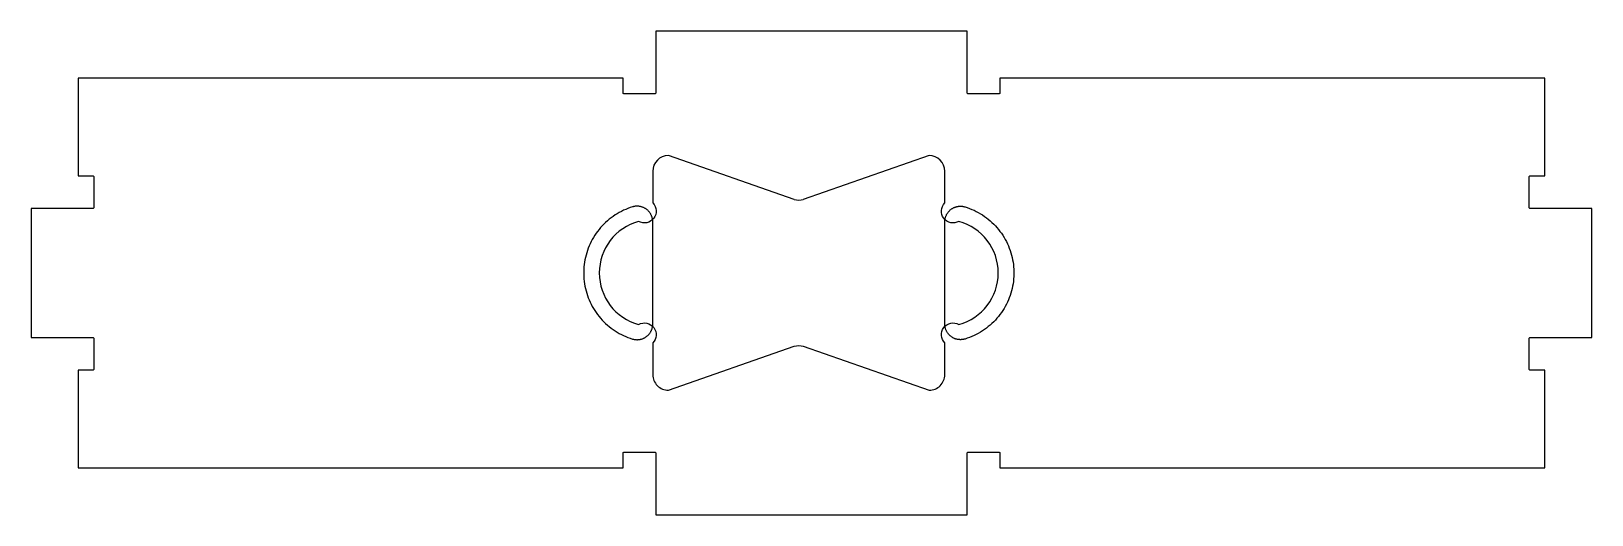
# Model space of a CAD drawing. Header units: centimetres. Extents: x -28.3 to -22.32, y -7.66 to -5.8.
import ezdxf

# ---------------------------------------------------------------- set-up
doc = ezdxf.new("R2010")
doc.units = ezdxf.units.CM
doc.header["$MEASUREMENT"] = 0
doc.layers.add('W-S-A v1_4_ANYTOOL_CUTTHROUGH_OUTSI', color=7, linetype='Continuous')

msp = doc.modelspace()

# ---------------------------------------------------------------- linework, layer by layer
at = {"layer": 'W-S-A v1_4_ANYTOOL_CUTTHROUGH_OUTSI'}
for p, q in [((-25.91, -5.8), (-25.91, -6.0375)), ((-24.715, -5.8), (-25.91, -5.8)), ((-24.715, -6.0375), (-24.715, -5.8)), ((-26.035, -5.98), (-28.125, -5.98)), ((-28.125, -5.98), (-28.125, -6.355)), ((-26.035, -6.0375), (-26.035, -5.98)), ((-22.5, -5.98), (-24.59, -5.98)), ((-24.59, -5.98), (-24.59, -6.0375)), ((-22.5, -6.355), (-22.5, -5.98)), ((-25.9125, -6.04), (-26.0325, -6.04)), ((-24.5925, -6.04), (-24.7125, -6.04)), ((-25.3784, -6.4462), (-25.8613, -6.2773)), ((-24.8613, -6.2773), (-25.3441, -6.4462)), ((-25.9213, -6.3373), (-25.9213, -6.4586)), ((-24.8013, -6.4586), (-24.8013, -6.3373)), ((-28.125, -6.355), (-28.0675, -6.355)), ((-28.065, -6.3575), (-28.065, -6.4775)), ((-22.56, -6.4775), (-22.56, -6.3575)), ((-22.5575, -6.355), (-22.5, -6.355)), ((-28.305, -6.48), (-28.305, -6.975)), ((-28.0675, -6.48), (-28.305, -6.48)), ((-26.0881, -6.5213), (-26.0952, -6.5273)), ((-26.0808, -6.5157), (-26.0881, -6.5213)), ((-26.0733, -6.5102), (-26.0808, -6.5157)), ((-26.0656, -6.505), (-26.0733, -6.5102)), ((-26.0578, -6.5001), (-26.0656, -6.505)), ((-26.0498, -6.4955), (-26.0578, -6.5001)), ((-26.0416, -6.4912), (-26.0498, -6.4955)), ((-26.0333, -6.4871), (-26.0416, -6.4912)), ((-26.0249, -6.4834), (-26.0333, -6.4871)), ((-26.0163, -6.4799), (-26.0249, -6.4834)), ((-26.0076, -6.4767), (-26.0163, -6.4799)), ((-25.9988, -6.4739), (-26.0076, -6.4767)), ((-25.9968, -6.4733), (-25.9988, -6.4739)), ((-25.9948, -6.4728), (-25.9968, -6.4733)), ((-25.9928, -6.4723), (-25.9948, -6.4728)), ((-25.9907, -6.472), (-25.9928, -6.4723)), ((-25.9887, -6.4717), (-25.9907, -6.472)), ((-25.9866, -6.4715), (-25.9887, -6.4717)), ((-25.9846, -6.4713), (-25.9866, -6.4715)), ((-25.9825, -6.4712), (-25.9846, -6.4713)), ((-25.9804, -6.4712), (-25.9825, -6.4712)), ((-25.9783, -6.4713), (-25.9804, -6.4712)), ((-25.9763, -6.4714), (-25.9783, -6.4713)), ((-25.9742, -6.4716), (-25.9763, -6.4714)), ((-25.9721, -6.4719), (-25.9742, -6.4716)), ((-25.9701, -6.4723), (-25.9721, -6.4719)), ((-25.9681, -6.4727), (-25.9701, -6.4723)), ((-25.966, -6.4732), (-25.9681, -6.4727)), ((-25.964, -6.4738), (-25.966, -6.4732)), ((-25.9621, -6.4744), (-25.964, -6.4738)), ((-25.9601, -6.4751), (-25.9621, -6.4744)), ((-25.9582, -6.4758), (-25.9601, -6.4751)), ((-25.9563, -6.4767), (-25.9582, -6.4758)), ((-25.9544, -6.4776), (-25.9563, -6.4767)), ((-25.9526, -6.4785), (-25.9544, -6.4776)), ((-25.9508, -6.4796), (-25.9526, -6.4785)), ((-25.949, -6.4806), (-25.9508, -6.4796)), ((-25.9473, -6.4818), (-25.949, -6.4806)), ((-25.9456, -6.483), (-25.9473, -6.4818)), ((-25.9439, -6.4843), (-25.9456, -6.483)), ((-25.9423, -6.4856), (-25.9439, -6.4843)), ((-25.9408, -6.4869), (-25.9423, -6.4856)), ((-25.9393, -6.4884), (-25.9408, -6.4869)), ((-25.9378, -6.4899), (-25.9393, -6.4884)), ((-25.9364, -6.4914), (-25.9378, -6.4899)), ((-25.9351, -6.493), (-25.9364, -6.4914)), ((-25.9338, -6.4946), (-25.9351, -6.493)), ((-25.9325, -6.4962), (-25.9338, -6.4946)), ((-25.9313, -6.4979), (-25.9325, -6.4962)), ((-25.9302, -6.4997), (-25.9313, -6.4979)), ((-25.9292, -6.5015), (-25.9302, -6.4997)), ((-25.9282, -6.5033), (-25.9292, -6.5015)), ((-25.9272, -6.5052), (-25.9282, -6.5033)), ((-25.9264, -6.507), (-25.9272, -6.5052)), ((-25.9256, -6.5089), (-25.9264, -6.507)), ((-25.9248, -6.5109), (-25.9256, -6.5089)), ((-25.9241, -6.5129), (-25.9248, -6.5109)), ((-25.9235, -6.5148), (-25.9241, -6.5129)), ((-25.923, -6.5168), (-25.9235, -6.5148)), ((-25.9225, -6.5189), (-25.923, -6.5168)), ((-25.9222, -6.5209), (-25.9225, -6.5189)), ((-25.9218, -6.523), (-25.9222, -6.5209)), ((-25.9216, -6.525), (-25.9218, -6.523)), ((-24.8009, -6.525), (-24.8007, -6.523)), ((-24.8007, -6.523), (-24.8004, -6.5209)), ((-24.8004, -6.5209), (-24.8, -6.5189)), ((-24.8, -6.5189), (-24.7995, -6.5168)), ((-24.7995, -6.5168), (-24.799, -6.5148)), ((-24.799, -6.5148), (-24.7984, -6.5129)), ((-24.7984, -6.5129), (-24.7977, -6.5109)), ((-24.7977, -6.5109), (-24.797, -6.5089)), ((-24.797, -6.5089), (-24.7962, -6.507)), ((-24.7962, -6.507), (-24.7953, -6.5052)), ((-24.7953, -6.5052), (-24.7944, -6.5033)), ((-24.7944, -6.5033), (-24.7934, -6.5015)), ((-24.7934, -6.5015), (-24.7923, -6.4997)), ((-24.7923, -6.4997), (-24.7912, -6.4979)), ((-24.7912, -6.4979), (-24.79, -6.4962)), ((-24.79, -6.4962), (-24.7888, -6.4946)), ((-24.7888, -6.4946), (-24.7875, -6.493)), ((-24.7875, -6.493), (-24.7861, -6.4914)), ((-24.7861, -6.4914), (-24.7847, -6.4899)), ((-24.7847, -6.4899), (-24.7833, -6.4884)), ((-24.7833, -6.4884), (-24.7817, -6.4869)), ((-24.7817, -6.4869), (-24.7802, -6.4856)), ((-24.7802, -6.4856), (-24.7786, -6.4843)), ((-24.7786, -6.4843), (-24.7769, -6.483)), ((-24.7769, -6.483), (-24.7753, -6.4818)), ((-24.7753, -6.4818), (-24.7735, -6.4806)), ((-24.7735, -6.4806), (-24.7718, -6.4796)), ((-24.7718, -6.4796), (-24.7699, -6.4785)), ((-24.7699, -6.4785), (-24.7681, -6.4776)), ((-24.7681, -6.4776), (-24.7662, -6.4767)), ((-24.7662, -6.4767), (-24.7643, -6.4758)), ((-24.7643, -6.4758), (-24.7624, -6.4751)), ((-24.7624, -6.4751), (-24.7605, -6.4744)), ((-24.7605, -6.4744), (-24.7585, -6.4738)), ((-24.7585, -6.4738), (-24.7565, -6.4732)), ((-24.7565, -6.4732), (-24.7545, -6.4727)), ((-24.7545, -6.4727), (-24.7524, -6.4723)), ((-24.7524, -6.4723), (-24.7504, -6.4719)), ((-24.7504, -6.4719), (-24.7483, -6.4716)), ((-24.7483, -6.4716), (-24.7463, -6.4714)), ((-24.7463, -6.4714), (-24.7442, -6.4713)), ((-24.7442, -6.4713), (-24.7421, -6.4712)), ((-24.7421, -6.4712), (-24.74, -6.4712)), ((-24.74, -6.4712), (-24.738, -6.4713)), ((-24.738, -6.4713), (-24.7359, -6.4715)), ((-24.7359, -6.4715), (-24.7338, -6.4717)), ((-24.7338, -6.4717), (-24.7318, -6.472)), ((-24.7318, -6.472), (-24.7297, -6.4723)), ((-24.7297, -6.4723), (-24.7277, -6.4728)), ((-24.7277, -6.4728), (-24.7257, -6.4733)), ((-24.7257, -6.4733), (-24.7237, -6.4739)), ((-24.7237, -6.4739), (-24.7149, -6.4767)), ((-24.7149, -6.4767), (-24.7062, -6.4799)), ((-24.7062, -6.4799), (-24.6976, -6.4834)), ((-24.6976, -6.4834), (-24.6892, -6.4871)), ((-24.6892, -6.4871), (-24.6809, -6.4912)), ((-24.6809, -6.4912), (-24.6727, -6.4955)), ((-24.6727, -6.4955), (-24.6647, -6.5001)), ((-24.6647, -6.5001), (-24.6569, -6.505)), ((-24.6569, -6.505), (-24.6492, -6.5102)), ((-24.6492, -6.5102), (-24.6417, -6.5157)), ((-24.6417, -6.5157), (-24.6344, -6.5213)), ((-24.6344, -6.5213), (-24.6274, -6.5273)), ((-22.32, -6.48), (-22.5575, -6.48)), ((-22.32, -6.975), (-22.32, -6.48)), ((-26.1435, -6.583), (-26.1484, -6.5908)), ((-26.1384, -6.5753), (-26.1435, -6.583)), ((-26.1329, -6.5678), (-26.1384, -6.5753)), ((-26.1272, -6.5605), (-26.1329, -6.5678)), ((-26.1213, -6.5534), (-26.1272, -6.5605)), ((-26.1151, -6.5466), (-26.1213, -6.5534)), ((-26.1087, -6.5399), (-26.1151, -6.5466)), ((-26.102, -6.5335), (-26.1087, -6.5399)), ((-26.0952, -6.5273), (-26.102, -6.5335)), ((-25.9214, -6.5271), (-25.9216, -6.525)), ((-25.9213, -6.5292), (-25.9214, -6.5271)), ((-25.9213, -6.5312), (-25.9213, -6.5292)), ((-25.9213, -6.9233), (-25.9213, -6.5312)), ((-24.8013, -6.5312), (-24.8012, -6.5292)), ((-24.8013, -6.9233), (-24.8013, -6.5312)), ((-24.8012, -6.5292), (-24.8011, -6.5271)), ((-24.8011, -6.5271), (-24.8009, -6.525)), ((-24.6274, -6.5273), (-24.6205, -6.5335)), ((-24.6205, -6.5335), (-24.6138, -6.5399)), ((-24.6138, -6.5399), (-24.6074, -6.5466)), ((-24.6074, -6.5466), (-24.6012, -6.5534)), ((-24.6012, -6.5534), (-24.5953, -6.5605)), ((-24.5953, -6.5605), (-24.5896, -6.5678)), ((-24.5896, -6.5678), (-24.5842, -6.5753)), ((-24.5842, -6.5753), (-24.579, -6.583)), ((-24.579, -6.583), (-24.5741, -6.5908)), ((-26.1718, -6.641), (-26.1747, -6.6498)), ((-26.1687, -6.6323), (-26.1718, -6.641)), ((-26.1652, -6.6237), (-26.1687, -6.6323)), ((-26.1614, -6.6153), (-26.1652, -6.6237)), ((-26.1574, -6.607), (-26.1614, -6.6153)), ((-26.1531, -6.5988), (-26.1574, -6.607)), ((-26.1484, -6.5908), (-26.1531, -6.5988)), ((-24.5741, -6.5908), (-24.5695, -6.5988)), ((-24.5695, -6.5988), (-24.5651, -6.607)), ((-24.5651, -6.607), (-24.5611, -6.6153)), ((-24.5611, -6.6153), (-24.5573, -6.6237)), ((-24.5573, -6.6237), (-24.5539, -6.6323)), ((-24.5539, -6.6323), (-24.5507, -6.641)), ((-24.5507, -6.641), (-24.5478, -6.6498)), ((-26.1843, -6.695), (-26.1853, -6.7042)), ((-26.183, -6.6858), (-26.1843, -6.695)), ((-26.1814, -6.6767), (-26.183, -6.6858)), ((-26.1795, -6.6677), (-26.1814, -6.6767)), ((-26.1772, -6.6587), (-26.1795, -6.6677)), ((-26.1747, -6.6498), (-26.1772, -6.6587)), ((-24.5478, -6.6498), (-24.5453, -6.6587)), ((-24.5453, -6.6587), (-24.543, -6.6677)), ((-24.543, -6.6677), (-24.5411, -6.6767)), ((-24.5411, -6.6767), (-24.5395, -6.6858)), ((-24.5395, -6.6858), (-24.5382, -6.695)), ((-24.5382, -6.695), (-24.5373, -6.7042)), ((-26.1859, -6.7134), (-26.1862, -6.7226)), ((-26.1862, -6.7226), (-26.1862, -6.7319)), ((-26.1862, -6.7319), (-26.1859, -6.7411)), ((-26.1853, -6.7042), (-26.1859, -6.7134)), ((-26.1859, -6.7411), (-26.1853, -6.7503)), ((-26.1853, -6.7503), (-26.1843, -6.7595)), ((-26.1843, -6.7595), (-26.183, -6.7687)), ((-24.5382, -6.7595), (-24.5395, -6.7687)), ((-24.5373, -6.7503), (-24.5382, -6.7595)), ((-24.5373, -6.7042), (-24.5366, -6.7134)), ((-24.5366, -6.7411), (-24.5373, -6.7503)), ((-24.5366, -6.7134), (-24.5363, -6.7226)), ((-24.5363, -6.7319), (-24.5366, -6.7411)), ((-24.5363, -6.7226), (-24.5363, -6.7319)), ((-26.183, -6.7687), (-26.1814, -6.7778)), ((-26.1814, -6.7778), (-26.1795, -6.7869)), ((-26.1795, -6.7869), (-26.1772, -6.7958)), ((-26.1772, -6.7958), (-26.1747, -6.8047)), ((-26.1747, -6.8047), (-26.1718, -6.8135)), ((-26.1718, -6.8135), (-26.1687, -6.8222)), ((-26.1687, -6.8222), (-26.1652, -6.8308)), ((-24.5539, -6.8222), (-24.5573, -6.8308)), ((-24.5507, -6.8135), (-24.5539, -6.8222)), ((-24.5478, -6.8047), (-24.5507, -6.8135)), ((-24.5453, -6.7958), (-24.5478, -6.8047)), ((-24.543, -6.7869), (-24.5453, -6.7958)), ((-24.5411, -6.7778), (-24.543, -6.7869)), ((-24.5395, -6.7687), (-24.5411, -6.7778)), ((-26.1652, -6.8308), (-26.1614, -6.8392)), ((-26.1614, -6.8392), (-26.1574, -6.8475)), ((-26.1574, -6.8475), (-26.1531, -6.8557)), ((-26.1531, -6.8557), (-26.1484, -6.8637)), ((-26.1484, -6.8637), (-26.1435, -6.8716)), ((-26.1435, -6.8716), (-26.1384, -6.8792)), ((-26.1384, -6.8792), (-26.1329, -6.8867)), ((-24.5842, -6.8792), (-24.5896, -6.8867)), ((-24.579, -6.8716), (-24.5842, -6.8792)), ((-24.5741, -6.8637), (-24.579, -6.8716)), ((-24.5695, -6.8557), (-24.5741, -6.8637)), ((-24.5651, -6.8475), (-24.5695, -6.8557)), ((-24.5611, -6.8392), (-24.5651, -6.8475)), ((-24.5573, -6.8308), (-24.5611, -6.8392)), ((-26.1329, -6.8867), (-26.1272, -6.894)), ((-26.1272, -6.894), (-26.1213, -6.9011)), ((-26.1213, -6.9011), (-26.1151, -6.9079)), ((-26.1151, -6.9079), (-26.1087, -6.9146)), ((-26.1087, -6.9146), (-26.102, -6.921)), ((-26.102, -6.921), (-26.0952, -6.9272)), ((-26.0952, -6.9272), (-26.0881, -6.9332)), ((-26.0881, -6.9332), (-26.0808, -6.9389)), ((-26.0808, -6.9389), (-26.0733, -6.9443)), ((-25.9248, -6.9436), (-25.9241, -6.9417)), ((-25.9241, -6.9417), (-25.9235, -6.9397)), ((-25.9235, -6.9397), (-25.923, -6.9377)), ((-25.923, -6.9377), (-25.9225, -6.9356)), ((-25.9225, -6.9356), (-25.9222, -6.9336)), ((-25.9222, -6.9336), (-25.9218, -6.9316)), ((-25.9218, -6.9316), (-25.9216, -6.9295)), ((-25.9216, -6.9295), (-25.9214, -6.9274)), ((-25.9214, -6.9274), (-25.9213, -6.9254)), ((-25.9213, -6.9254), (-25.9213, -6.9233)), ((-24.8012, -6.9254), (-24.8013, -6.9233)), ((-24.8011, -6.9274), (-24.8012, -6.9254)), ((-24.8009, -6.9295), (-24.8011, -6.9274)), ((-24.8007, -6.9316), (-24.8009, -6.9295)), ((-24.8004, -6.9336), (-24.8007, -6.9316)), ((-24.8, -6.9356), (-24.8004, -6.9336)), ((-24.7995, -6.9377), (-24.8, -6.9356)), ((-24.799, -6.9397), (-24.7995, -6.9377)), ((-24.7984, -6.9417), (-24.799, -6.9397)), ((-24.7977, -6.9436), (-24.7984, -6.9417)), ((-24.6417, -6.9389), (-24.6492, -6.9443)), ((-24.6344, -6.9332), (-24.6417, -6.9389)), ((-24.6274, -6.9272), (-24.6344, -6.9332)), ((-24.6205, -6.921), (-24.6274, -6.9272)), ((-24.6138, -6.9146), (-24.6205, -6.921)), ((-24.6074, -6.9079), (-24.6138, -6.9146)), ((-24.6012, -6.9011), (-24.6074, -6.9079)), ((-24.5953, -6.894), (-24.6012, -6.9011)), ((-24.5896, -6.8867), (-24.5953, -6.894)), ((-28.305, -6.975), (-28.0675, -6.975)), ((-28.065, -6.9775), (-28.065, -7.0975)), ((-26.0733, -6.9443), (-26.0656, -6.9495)), ((-26.0656, -6.9495), (-26.0578, -6.9544)), ((-26.0578, -6.9544), (-26.0498, -6.959)), ((-26.0498, -6.959), (-26.0416, -6.9633)), ((-26.0416, -6.9633), (-26.0333, -6.9674)), ((-26.0333, -6.9674), (-26.0249, -6.9712)), ((-26.0249, -6.9712), (-26.0163, -6.9746)), ((-26.0163, -6.9746), (-26.0076, -6.9778)), ((-26.0076, -6.9778), (-25.9988, -6.9807)), ((-25.9988, -6.9807), (-25.9968, -6.9812)), ((-25.9968, -6.9812), (-25.9948, -6.9817)), ((-25.9948, -6.9817), (-25.9928, -6.9822)), ((-25.9928, -6.9822), (-25.9907, -6.9825)), ((-25.9907, -6.9825), (-25.9887, -6.9828)), ((-25.9887, -6.9828), (-25.9866, -6.983)), ((-25.9866, -6.983), (-25.9846, -6.9832)), ((-25.9846, -6.9832), (-25.9825, -6.9833)), ((-25.9825, -6.9833), (-25.9804, -6.9833)), ((-25.9804, -6.9833), (-25.9783, -6.9832)), ((-25.9783, -6.9832), (-25.9763, -6.9831)), ((-25.9763, -6.9831), (-25.9742, -6.9829)), ((-25.9742, -6.9829), (-25.9721, -6.9826)), ((-25.9721, -6.9826), (-25.9701, -6.9822)), ((-25.9701, -6.9822), (-25.9681, -6.9818)), ((-25.9681, -6.9818), (-25.966, -6.9813)), ((-25.966, -6.9813), (-25.964, -6.9808)), ((-25.964, -6.9808), (-25.9621, -6.9801)), ((-25.9621, -6.9801), (-25.9601, -6.9794)), ((-25.9601, -6.9794), (-25.9582, -6.9787)), ((-25.9582, -6.9787), (-25.9563, -6.9778)), ((-25.9563, -6.9778), (-25.9544, -6.9769)), ((-25.9544, -6.9769), (-25.9526, -6.976)), ((-25.9526, -6.976), (-25.9508, -6.975)), ((-25.9508, -6.975), (-25.949, -6.9739)), ((-25.949, -6.9739), (-25.9473, -6.9727)), ((-25.9473, -6.9727), (-25.9456, -6.9715)), ((-25.9456, -6.9715), (-25.9439, -6.9703)), ((-25.9439, -6.9703), (-25.9423, -6.9689)), ((-25.9423, -6.9689), (-25.9408, -6.9676)), ((-25.9408, -6.9676), (-25.9393, -6.9661)), ((-25.9393, -6.9661), (-25.9378, -6.9647)), ((-25.9378, -6.9647), (-25.9364, -6.9631)), ((-25.9364, -6.9631), (-25.9351, -6.9616)), ((-25.9351, -6.9616), (-25.9338, -6.9599)), ((-25.9338, -6.9599), (-25.9325, -6.9583)), ((-25.9325, -6.9583), (-25.9313, -6.9566)), ((-25.9313, -6.9566), (-25.9302, -6.9548)), ((-25.9302, -6.9548), (-25.9292, -6.953)), ((-25.9292, -6.953), (-25.9282, -6.9512)), ((-25.9282, -6.9512), (-25.9272, -6.9494)), ((-25.9272, -6.9494), (-25.9264, -6.9475)), ((-25.9264, -6.9475), (-25.9256, -6.9456)), ((-25.9256, -6.9456), (-25.9248, -6.9436)), ((-25.9213, -6.9959), (-25.9213, -7.1173)), ((-24.8013, -7.1173), (-24.8013, -6.9959)), ((-24.797, -6.9456), (-24.7977, -6.9436)), ((-24.7962, -6.9475), (-24.797, -6.9456)), ((-24.7953, -6.9494), (-24.7962, -6.9475)), ((-24.7944, -6.9512), (-24.7953, -6.9494)), ((-24.7934, -6.953), (-24.7944, -6.9512)), ((-24.7923, -6.9548), (-24.7934, -6.953)), ((-24.7912, -6.9566), (-24.7923, -6.9548)), ((-24.79, -6.9583), (-24.7912, -6.9566)), ((-24.7888, -6.9599), (-24.79, -6.9583)), ((-24.7875, -6.9616), (-24.7888, -6.9599)), ((-24.7861, -6.9631), (-24.7875, -6.9616)), ((-24.7847, -6.9647), (-24.7861, -6.9631)), ((-24.7833, -6.9661), (-24.7847, -6.9647)), ((-24.7817, -6.9676), (-24.7833, -6.9661)), ((-24.7802, -6.9689), (-24.7817, -6.9676)), ((-24.7786, -6.9703), (-24.7802, -6.9689)), ((-24.7769, -6.9715), (-24.7786, -6.9703)), ((-24.7753, -6.9727), (-24.7769, -6.9715)), ((-24.7735, -6.9739), (-24.7753, -6.9727)), ((-24.7718, -6.975), (-24.7735, -6.9739)), ((-24.7699, -6.976), (-24.7718, -6.975)), ((-24.7681, -6.9769), (-24.7699, -6.976)), ((-24.7662, -6.9778), (-24.7681, -6.9769)), ((-24.7643, -6.9787), (-24.7662, -6.9778)), ((-24.7624, -6.9794), (-24.7643, -6.9787)), ((-24.7605, -6.9801), (-24.7624, -6.9794)), ((-24.7585, -6.9808), (-24.7605, -6.9801)), ((-24.7565, -6.9813), (-24.7585, -6.9808)), ((-24.7545, -6.9818), (-24.7565, -6.9813)), ((-24.7524, -6.9822), (-24.7545, -6.9818)), ((-24.7504, -6.9826), (-24.7524, -6.9822)), ((-24.7483, -6.9829), (-24.7504, -6.9826)), ((-24.7463, -6.9831), (-24.7483, -6.9829)), ((-24.7442, -6.9832), (-24.7463, -6.9831)), ((-24.7421, -6.9833), (-24.7442, -6.9832)), ((-24.74, -6.9833), (-24.7421, -6.9833)), ((-24.738, -6.9832), (-24.74, -6.9833)), ((-24.7359, -6.983), (-24.738, -6.9832)), ((-24.7338, -6.9828), (-24.7359, -6.983)), ((-24.7318, -6.9825), (-24.7338, -6.9828)), ((-24.7297, -6.9822), (-24.7318, -6.9825)), ((-24.7277, -6.9817), (-24.7297, -6.9822)), ((-24.7257, -6.9812), (-24.7277, -6.9817)), ((-24.7237, -6.9807), (-24.7257, -6.9812)), ((-24.7149, -6.9778), (-24.7237, -6.9807)), ((-24.7062, -6.9746), (-24.7149, -6.9778)), ((-24.6976, -6.9712), (-24.7062, -6.9746)), ((-24.6892, -6.9674), (-24.6976, -6.9712)), ((-24.6809, -6.9633), (-24.6892, -6.9674)), ((-24.6727, -6.959), (-24.6809, -6.9633)), ((-24.6647, -6.9544), (-24.6727, -6.959)), ((-24.6569, -6.9495), (-24.6647, -6.9544)), ((-24.6492, -6.9443), (-24.6569, -6.9495)), ((-22.56, -7.0975), (-22.56, -6.9775)), ((-22.5575, -6.975), (-22.32, -6.975)), ((-25.8613, -7.1773), (-25.3784, -7.0083)), ((-25.3441, -7.0083), (-24.8613, -7.1773)), ((-28.0675, -7.1), (-28.125, -7.1)), ((-28.125, -7.1), (-28.125, -7.475)), ((-22.5, -7.1), (-22.5575, -7.1)), ((-22.5, -7.475), (-22.5, -7.1)), ((-26.035, -7.475), (-26.035, -7.4175)), ((-26.0325, -7.415), (-25.9125, -7.415)), ((-25.91, -7.4175), (-25.91, -7.655)), ((-24.715, -7.655), (-24.715, -7.4175)), ((-24.7125, -7.415), (-24.5925, -7.415)), ((-24.59, -7.4175), (-24.59, -7.475)), ((-28.125, -7.475), (-26.035, -7.475)), ((-24.59, -7.475), (-22.5, -7.475)), ((-25.91, -7.655), (-24.715, -7.655))]:
    msp.add_line(p, q, dxfattribs=at)
at = {"layer": 'W-S-A v1_4_ANYTOOL_CUTTHROUGH_OUTSI', "extrusion": (0, 0, -1)}
for centre, radius, start, end in [((26.0325, -6.0375), 0.0025, 270, 360), ((25.9125, -6.0375), 0.0025, 180, 270), ((24.7125, -6.0375), 0.0025, 270, 0), ((24.5925, -6.0375), 0.0025, 180, 270), ((28.0675, -6.3575), 0.0025, 90, 180), ((22.5575, -6.3575), 0.0025, 0, 90), ((25.9531, -6.4904), 0.045, 135, 299.69481), ((25.3613, -6.3888), 0.06, 253.37705, 286.62295), ((24.7694, -6.4904), 0.045, 240.30519, 45), ((28.0675, -6.4775), 0.0025, 180, 270), ((22.5575, -6.4775), 0.0025, 270, 360), ((25.9531, -6.9641), 0.045, 60.30519, 225), ((24.7694, -6.9641), 0.045, 315, 119.69481), ((28.0675, -6.9775), 0.0025, 90, 180), ((22.5575, -6.9775), 0.0025, 360, 90), ((25.3613, -7.0658), 0.06, 73.37705, 106.62295), ((28.0675, -7.0975), 0.0025, 180, 270), ((22.5575, -7.0975), 0.0025, 270, 360), ((26.0325, -7.4175), 0.0025, 360, 90), ((25.9125, -7.4175), 0.0025, 90, 180), ((24.7125, -7.4175), 0.0025, 360, 90), ((24.5925, -7.4175), 0.0025, 90, 180)]:
    msp.add_arc(centre, radius, start, end, dxfattribs=at)
at = {"layer": 'W-S-A v1_4_ANYTOOL_CUTTHROUGH_OUTSI'}
for centre, radius, start, end in [((-25.8613, -6.3373), 0.06, 90, 180), ((-24.8613, -6.3373), 0.06, 360, 90), ((-25.9213, -6.7273), 0.205, 105.30519, 254.69481), ((-24.8013, -6.7273), 0.205, 285.30519, 74.69481), ((-25.8613, -7.1173), 0.06, 179.99996, 270), ((-24.8613, -7.1173), 0.06, 270, 0.00004)]:
    msp.add_arc(centre, radius, start, end, dxfattribs=at)

doc.saveas('drawing.dxf')
